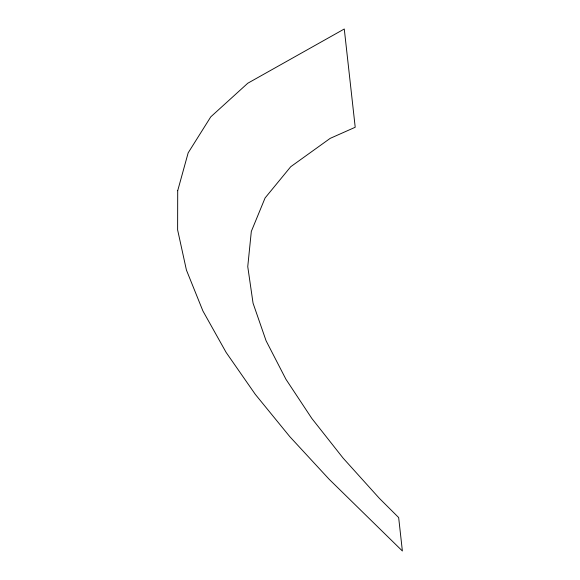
<?xml version="1.0" encoding="UTF-8"?>
<svg xmlns="http://www.w3.org/2000/svg" width="580" height="580" viewBox="0 0 580 580"><rect width="100%" height="100%" fill="white"/><g stroke="black" fill="none" stroke-linecap="round" stroke-linejoin="round"><path stroke-width="0.87" d="M177.705 190.697L177.618 229.876L186.419 270.048L202.913 310.967L226.142 352.451L255.316 394.378L289.812 436.66L329.15 479.261L402.382 551L398.663 517.563L379.4 498.365L343.128 458.135L311.808 418.412L285.925 379.255L266.089 340.793L253.054 303.18L247.754 266.626L251.314 231.427L265.082 197.961L290.718 166.728L330.172 138.374L355.214 127.266L344.274 29L247.762 83.244L210.779 116.841L188.159 152.859L177.705 190.697"/></g></svg>
